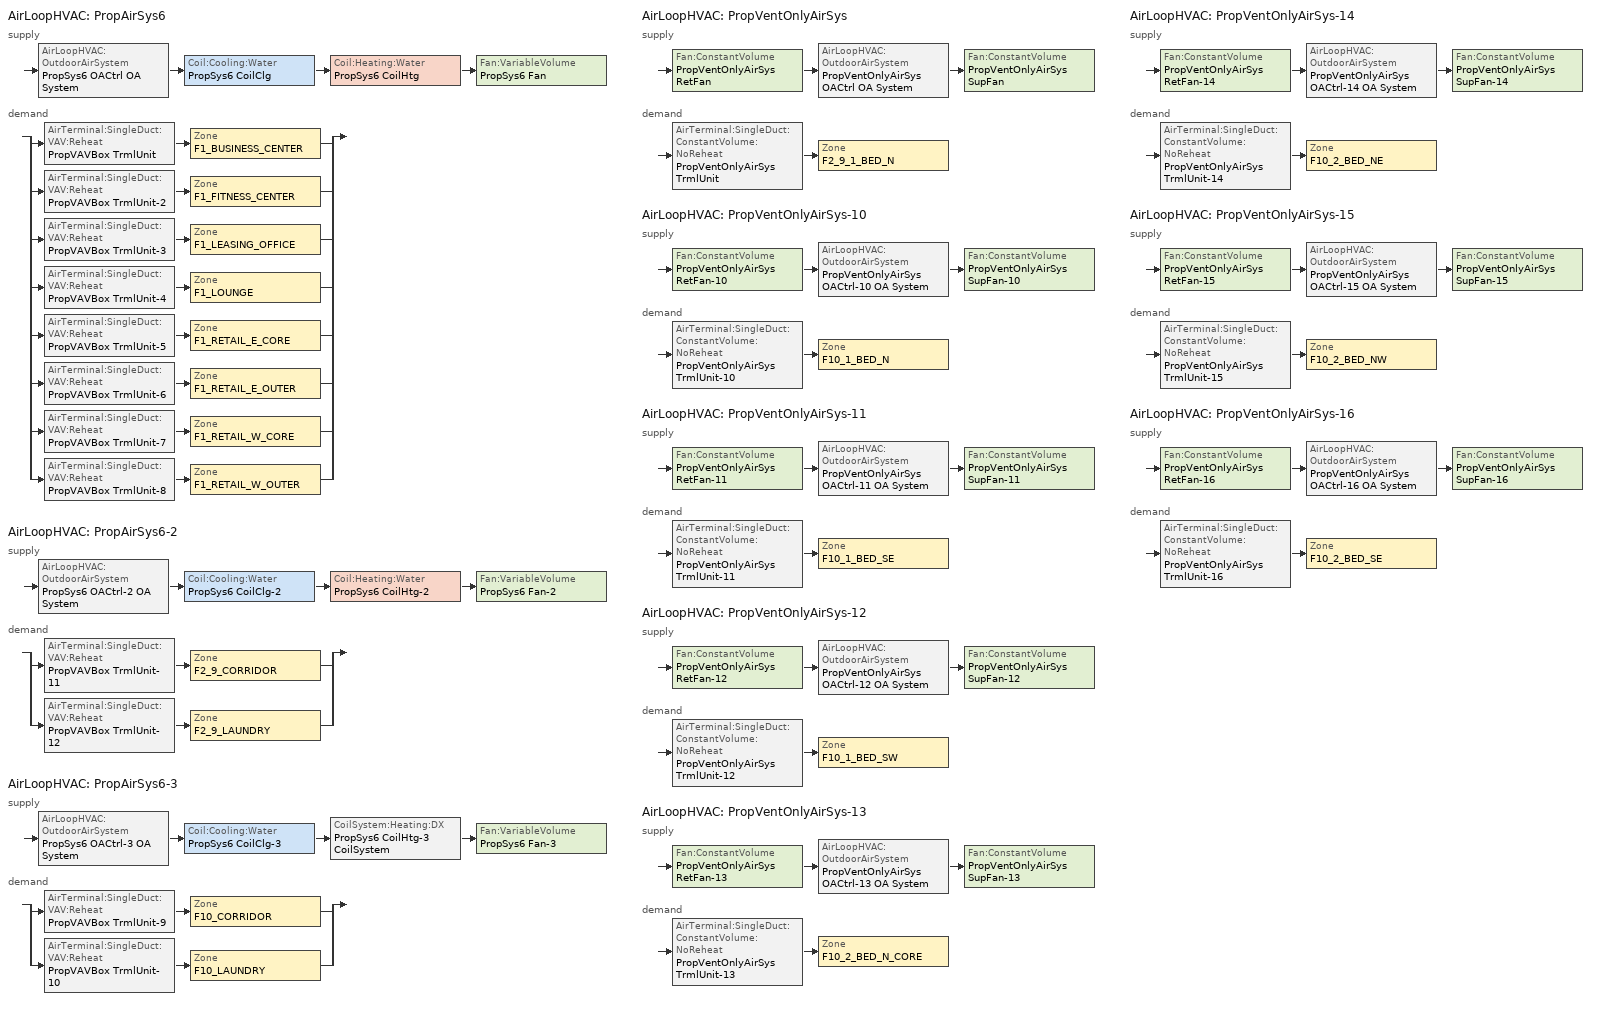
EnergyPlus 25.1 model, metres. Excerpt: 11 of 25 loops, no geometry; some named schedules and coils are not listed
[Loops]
AirLoopHVAC 'PropAirSys6'
 supply: AirLoopHVAC:OutdoorAirSystem 'PropSys6 OACtrl OA System' > Coil:Cooling:Water 'PropSys6 CoilClg' > Coil:Heating:Water 'PropSys6 CoilHtg' > Fan:VariableVolume 'PropSys6 Fan'
 demand: split
  | AirTerminal:SingleDuct:VAV:Reheat 'PropVAVBox TrmlUnit' > Zone 'F1_BUSINESS_CENTER'
  | AirTerminal:SingleDuct:VAV:Reheat 'PropVAVBox TrmlUnit-2' > Zone 'F1_FITNESS_CENTER'
  | AirTerminal:SingleDuct:VAV:Reheat 'PropVAVBox TrmlUnit-3' > Zone 'F1_LEASING_OFFICE'
  | AirTerminal:SingleDuct:VAV:Reheat 'PropVAVBox TrmlUnit-4' > Zone 'F1_LOUNGE'
  | AirTerminal:SingleDuct:VAV:Reheat 'PropVAVBox TrmlUnit-5' > Zone 'F1_RETAIL_E_CORE'
  | AirTerminal:SingleDuct:VAV:Reheat 'PropVAVBox TrmlUnit-6' > Zone 'F1_RETAIL_E_OUTER'
  | AirTerminal:SingleDuct:VAV:Reheat 'PropVAVBox TrmlUnit-7' > Zone 'F1_RETAIL_W_CORE'
  | AirTerminal:SingleDuct:VAV:Reheat 'PropVAVBox TrmlUnit-8' > Zone 'F1_RETAIL_W_OUTER'
AirLoopHVAC 'PropAirSys6-2'
 supply: AirLoopHVAC:OutdoorAirSystem 'PropSys6 OACtrl-2 OA System' > Coil:Cooling:Water 'PropSys6 CoilClg-2' > Coil:Heating:Water 'PropSys6 CoilHtg-2' > Fan:VariableVolume 'PropSys6 Fan-2'
 demand: split
  | AirTerminal:SingleDuct:VAV:Reheat 'PropVAVBox TrmlUnit-11' > Zone 'F2_9_CORRIDOR'
  | AirTerminal:SingleDuct:VAV:Reheat 'PropVAVBox TrmlUnit-12' > Zone 'F2_9_LAUNDRY'
AirLoopHVAC 'PropAirSys6-3'
 supply: AirLoopHVAC:OutdoorAirSystem 'PropSys6 OACtrl-3 OA System' > Coil:Cooling:Water 'PropSys6 CoilClg-3' > CoilSystem:Heating:DX 'PropSys6 CoilHtg-3 CoilSystem' > Fan:VariableVolume 'PropSys6 Fan-3'
 demand: split
  | AirTerminal:SingleDuct:VAV:Reheat 'PropVAVBox TrmlUnit-9' > Zone 'F10_CORRIDOR'
  | AirTerminal:SingleDuct:VAV:Reheat 'PropVAVBox TrmlUnit-10' > Zone 'F10_LAUNDRY'
AirLoopHVAC 'PropVentOnlyAirSys'
 supply: Fan:ConstantVolume 'PropVentOnlyAirSys RetFan' > AirLoopHVAC:OutdoorAirSystem 'PropVentOnlyAirSys OACtrl OA System' > Fan:ConstantVolume 'PropVentOnlyAirSys SupFan'
 demand: AirTerminal:SingleDuct:ConstantVolume:NoReheat 'PropVentOnlyAirSys TrmlUnit' > Zone 'F2_9_1_BED_N'
AirLoopHVAC 'PropVentOnlyAirSys-10'
 supply: Fan:ConstantVolume 'PropVentOnlyAirSys RetFan-10' > AirLoopHVAC:OutdoorAirSystem 'PropVentOnlyAirSys OACtrl-10 OA System' > Fan:ConstantVolume 'PropVentOnlyAirSys SupFan-10'
 demand: AirTerminal:SingleDuct:ConstantVolume:NoReheat 'PropVentOnlyAirSys TrmlUnit-10' > Zone 'F10_1_BED_N'
AirLoopHVAC 'PropVentOnlyAirSys-11'
 supply: Fan:ConstantVolume 'PropVentOnlyAirSys RetFan-11' > AirLoopHVAC:OutdoorAirSystem 'PropVentOnlyAirSys OACtrl-11 OA System' > Fan:ConstantVolume 'PropVentOnlyAirSys SupFan-11'
 demand: AirTerminal:SingleDuct:ConstantVolume:NoReheat 'PropVentOnlyAirSys TrmlUnit-11' > Zone 'F10_1_BED_SE'
AirLoopHVAC 'PropVentOnlyAirSys-12'
 supply: Fan:ConstantVolume 'PropVentOnlyAirSys RetFan-12' > AirLoopHVAC:OutdoorAirSystem 'PropVentOnlyAirSys OACtrl-12 OA System' > Fan:ConstantVolume 'PropVentOnlyAirSys SupFan-12'
 demand: AirTerminal:SingleDuct:ConstantVolume:NoReheat 'PropVentOnlyAirSys TrmlUnit-12' > Zone 'F10_1_BED_SW'
AirLoopHVAC 'PropVentOnlyAirSys-13'
 supply: Fan:ConstantVolume 'PropVentOnlyAirSys RetFan-13' > AirLoopHVAC:OutdoorAirSystem 'PropVentOnlyAirSys OACtrl-13 OA System' > Fan:ConstantVolume 'PropVentOnlyAirSys SupFan-13'
 demand: AirTerminal:SingleDuct:ConstantVolume:NoReheat 'PropVentOnlyAirSys TrmlUnit-13' > Zone 'F10_2_BED_N_CORE'
AirLoopHVAC 'PropVentOnlyAirSys-14'
 supply: Fan:ConstantVolume 'PropVentOnlyAirSys RetFan-14' > AirLoopHVAC:OutdoorAirSystem 'PropVentOnlyAirSys OACtrl-14 OA System' > Fan:ConstantVolume 'PropVentOnlyAirSys SupFan-14'
 demand: AirTerminal:SingleDuct:ConstantVolume:NoReheat 'PropVentOnlyAirSys TrmlUnit-14' > Zone 'F10_2_BED_NE'
AirLoopHVAC 'PropVentOnlyAirSys-15'
 supply: Fan:ConstantVolume 'PropVentOnlyAirSys RetFan-15' > AirLoopHVAC:OutdoorAirSystem 'PropVentOnlyAirSys OACtrl-15 OA System' > Fan:ConstantVolume 'PropVentOnlyAirSys SupFan-15'
 demand: AirTerminal:SingleDuct:ConstantVolume:NoReheat 'PropVentOnlyAirSys TrmlUnit-15' > Zone 'F10_2_BED_NW'
AirLoopHVAC 'PropVentOnlyAirSys-16'
 supply: Fan:ConstantVolume 'PropVentOnlyAirSys RetFan-16' > AirLoopHVAC:OutdoorAirSystem 'PropVentOnlyAirSys OACtrl-16 OA System' > Fan:ConstantVolume 'PropVentOnlyAirSys SupFan-16'
 demand: AirTerminal:SingleDuct:ConstantVolume:NoReheat 'PropVentOnlyAirSys TrmlUnit-16' > Zone 'F10_2_BED_SE'
[DesignSpecification:OutdoorAir] Outdoor Air Method=Maximum; Outdoor Air Flow Air Changes per Hour {1/hr}=0
Name | Outdoor Air Flow per Person {m3/s-person} | Outdoor Air Flow per Zone Floor Area {m3/s-m2} | Outdoor Air Flow per Zone {m3/s} | Outdoor Air Schedule
DSOA_F1_BUSINESS_CENTER; DSOA_F1_FITNESS_CENTER; DSOA_F1_LEASING_OFFICE; DSOA_F1_LOUNGE; DSOA_F10_CORRIDOR; DSOA_F10_LAUNDRY; DSOA_F2_9_LAUNDRY | 0.00707921 | 0.000762 | 0 | ApartmentHighRiseResidentialCommonHVACAvail
DSOA_F1_RETAIL_E_CORE; DSOA_F1_RETAIL_E_OUTER; DSOA_F1_RETAIL_W_CORE; DSOA_F1_RETAIL_W_OUTER | 0.00707921 | 0.000762 | 0 | ApartmentHighRiseRetailHVACAvail
DSOA_F10_1_BED_N; DSOA_F10_1_BED_SE; DSOA_F10_1_BED_SW |  | 0 | 0.0291685 | ApartmentHighRiseResidentialLivingHVACAvail
DSOA_F10_2_BED_NE; DSOA_F10_2_BED_NW; DSOA_F10_2_BED_SE; DSOA_F10_2_BED_N_Core |  | 0 | 0.0223719 | ApartmentHighRiseResidentialLivingHVACAvail
DSOA_F2_9_1_BED_N |  | 0 | 0.0539457 | ApartmentHighRiseResidentialLivingHVACAvail
DSOA_F2_9_CORRIDOR |  | 0.000762 | 0 | ApartmentHighRiseResidentialCommonHVACAvail
[Sizing:Plant] Loop Type=Heating; Design Loop Exit Temperature {C}=57.2222; Loop Design Temperature Difference {deltaC}=44.4444; Sizing Option=NonCoincident; Zone Timesteps in Averaging Window=1; Coincident Sizing Factor Mode=None
NonResPropElecSHWSystem; NonResPropGasSHWSystem
[ZoneControl:Thermostat] Temperature Difference Between Cutout And Setpoint {deltaC}=0
Name | Zone or ZoneList | Control Type Schedule | Control 1
ZC_ZL_Retail_Space | ZL_Retail_Space | ZL_Retail_Space Thermostat Schedule | TSDSP_ZL_Retail_Space
ZC_ZL_High_Rise_Residential_Living_Spaces | ZL_High_Rise_Residential_Living_Spaces | ZL_High_Rise_Residential_Living_Spaces Thermostat Schedule | TSDSP_ZL_High_Rise_Residential_Living_Spaces
ZC_ZL_Corridor_Area | ZL_Corridor_Area | ZL_Corridor_Area Thermostat Schedule | TSDSP_ZL_Corridor_Area
ZC_ZL_Laundry_Area | ZL_Laundry_Area | ZL_Laundry_Area Thermostat Schedule | TSDSP_ZL_Laundry_Area
ZC_F1_BUSINESS_CENTER | F1_BUSINESS_CENTER | F1_BUSINESS_CENTER Zn Thermostat Schedule | TSDSP_F1_BUSINESS_CENTER
ZC_F1_FITNESS_CENTER | F1_FITNESS_CENTER | F1_FITNESS_CENTER Zn Thermostat Schedule | TSDSP_F1_FITNESS_CENTER
ZC_F1_LEASING_OFFICE | F1_LEASING_OFFICE | F1_LEASING_OFFICE Zn Thermostat Schedule | TSDSP_F1_LEASING_OFFICE
ZC_F1_LOUNGE | F1_LOUNGE | F1_LOUNGE Zn Thermostat Schedule | TSDSP_F1_LOUNGE
[ThermostatSetpoint:DualSetpoint] Heating Setpoint Temperature Schedule=ApartmentHighRiseResidentialCommonHtgSetpt; Cooling Setpoint Temperature Schedule=ApartmentHighRiseResidentialCommonClgSetpt
TSDSP_F1_BUSINESS_CENTER; TSDSP_F1_FITNESS_CENTER; TSDSP_F1_LEASING_OFFICE; TSDSP_F1_LOUNGE
[Sizing:Zone] Zone Cooling Design Supply Air Temperature Input Method=TemperatureDifference; Zone Cooling Design Supply Air Temperature {C}=14; Zone Cooling Design Supply Air Temperature Difference {deltaC}=11.1111; Zone Heating Design Supply Air Temperature Input Method=TemperatureDifference; Zone Heating Design Supply Air Temperature {C}=40; Zone Cooling Design Supply Air Humidity Ratio {kgWater/kgDryAir}=0.0085; Zone Heating Design Supply Air Humidity Ratio {kgWater/kgDryAir}=0.008; Cooling Design Air Flow Method=DesignDay; Cooling Design Air Flow Rate {m3/s}=0; Cooling Minimum Air Flow per Zone Floor Area {m3/s-m2}=0; Cooling Minimum Air Flow {m3/s}=0; Cooling Minimum Air Flow Fraction=0; Heating Design Air Flow Rate {m3/s}=0; Heating Maximum Air Flow per Zone Floor Area {m3/s-m2}=0; Heating Maximum Air Flow {m3/s}=0; Zone Load Sizing Method=Sensible Load Only No Latent Load; Zone Latent Cooling Design Supply Air Humidity Ratio Input Method=HumidityRatioDifference; Zone Cooling Design Supply Air Humidity Ratio Difference {kgWater/kgDryAir}=0.005; Zone Latent Heating Design Supply Air Humidity Ratio Input Method=HumidityRatioDifference; Zone Humidification Design Supply Air Humidity Ratio Difference {kgWater/kgDryAir}=0.005
Name | Zone Heating Design Supply Air Temperature Difference {deltaC} | Design Specification Outdoor Air Object | Heating Design Air Flow Method | Heating Maximum Air Flow Fraction | Account for Dedicated Outdoor Air System | Dedicated Outdoor Air System Control Strategy | Dedicated Outdoor Air Low Setpoint Temperature for Design {C} | Dedicated Outdoor Air High Setpoint Temperature for Design {C}
F1_Business_Center | 13.8889 | DSOA_F1_Business_Center | DesignDayWithLimit | 0.5 | No
F1_Fitness_Center | 13.8889 | DSOA_F1_Fitness_Center | DesignDayWithLimit | 0.5 | No
F1_Leasing_Office | 13.8889 | DSOA_F1_Leasing_Office | DesignDayWithLimit | 0.5 | No
F1_Lounge | 13.8889 | DSOA_F1_Lounge | DesignDayWithLimit | 0.5 | No
F1_Retail_E_Core | 13.8889 | DSOA_F1_Retail_E_Core | DesignDayWithLimit | 0.5 | No
F1_Retail_E_Outer | 13.8889 | DSOA_F1_Retail_E_Outer | DesignDayWithLimit | 0.5 | No
F1_Retail_W_Core | 13.8889 | DSOA_F1_Retail_W_Core | DesignDayWithLimit | 0.5 | No
F1_Retail_W_Outer | 13.8889 | DSOA_F1_Retail_W_Outer | DesignDayWithLimit | 0.5 | No
F10_1_Bed_N | 15 | DSOA_F10_1_Bed_N | DesignDay | 0 | Yes | NeutralSupplyAir | 10 | 23.8889
F10_1_Bed_SE | 15 | DSOA_F10_1_Bed_SE | DesignDay | 0 | Yes | NeutralSupplyAir | 10 | 23.8889
F10_1_Bed_SW | 15 | DSOA_F10_1_Bed_SW | DesignDay | 0 | Yes | NeutralSupplyAir | 10 | 23.8889
F10_2_Bed_N_Core | 15 | DSOA_F10_2_Bed_N_Core | DesignDay | 0 | Yes | NeutralSupplyAir | 10 | 23.8889
F10_2_Bed_NE | 15 | DSOA_F10_2_Bed_NE | DesignDay | 0 | Yes | NeutralSupplyAir | 10 | 23.8889
F10_2_Bed_NW | 15 | DSOA_F10_2_Bed_NW | DesignDay | 0 | Yes | NeutralSupplyAir | 10 | 23.8889
F10_2_Bed_SE | 15 | DSOA_F10_2_Bed_SE | DesignDay | 0 | Yes | NeutralSupplyAir | 10 | 23.8889
F10_Corridor | 15 | DSOA_F10_Corridor | DesignDayWithLimit | 0.5 | No
F10_Laundry | 15 | DSOA_F10_Laundry | DesignDayWithLimit | 0.5 | No
F2_9_1_Bed_N | 15 | DSOA_F2_9_1_Bed_N | DesignDay | 0 | Yes | NeutralSupplyAir | 10 | 23.8889
F2_9_Corridor | 15 | DSOA_F2_9_Corridor | DesignDayWithLimit | 0.5 | No
F2_9_Laundry | 15 | DSOA_F2_9_Laundry | DesignDayWithLimit | 0.5 | No
[Sizing:System] Type of Load to Size On=Sensible; Design Outdoor Air Flow Rate {m3/s}=Autosize; Preheat Design Temperature {C}=5.68434e-14; Preheat Design Humidity Ratio {kgWater/kgDryAir}=0; Precool Design Temperature {C}=5.68434e-14; Precool Design Humidity Ratio {kgWater/kgDryAir}=0; Type of Zone Sum to Use=Coincident; 100% Outdoor Air in Cooling=No; 100% Outdoor Air in Heating=No; Central Cooling Design Supply Air Humidity Ratio {kgWater/kgDryAir}=0.0085; Central Heating Design Supply Air Humidity Ratio {kgWater/kgDryAir}=0.008; Cooling Supply Air Flow Rate Method=DesignDay; Cooling Supply Air Flow Rate {m3/s}=0; Cooling Supply Air Flow Rate Per Floor Area {m3/s-m2}=0.00996765; Cooling Fraction of Autosized Cooling Supply Air Flow Rate=1; Cooling Supply Air Flow Rate Per Unit Cooling Capacity {m3/s-W}=3.94755e-05; Heating Supply Air Flow Rate Method=DesignDay; Heating Supply Air Flow Rate {m3/s}=0; Heating Supply Air Flow Rate Per Floor Area {m3/s-m2}=0.00996765; Heating Fraction of Autosized Heating Supply Air Flow Rate=1; Heating Fraction of Autosized Cooling Supply Air Flow Rate=1; Heating Supply Air Flow Rate Per Unit Heating Capacity {m3/s-W}=3.15882e-05; System Outdoor Air Method=ZoneSum; Zone Maximum Outdoor Air Fraction=1; Cooling Design Capacity Method=CoolingDesignCapacity; Cooling Design Capacity {W}=Autosize; Cooling Design Capacity Per Floor Area {W/m2}=234.7; Fraction of Autosized Cooling Design Capacity=1; Heating Design Capacity Method=HeatingDesignCapacity; Heating Design Capacity {W}=Autosize; Heating Design Capacity Per Floor Area {W/m2}=157; Fraction of Autosized Heating Design Capacity=1; Central Cooling Capacity Control Method=OnOff
Name | Central Heating Maximum System Air Flow Ratio | Central Cooling Design Supply Air Temperature {C} | Central Heating Design Supply Air Temperature {C}
PropAirSys6 | 0.5 | 12.7778 | 15.5556
PropAirSys6-2; PropAirSys6-3 | 0.5 | 14.4444 | 15.5556
PropVentOnlyAirSys; PropVentOnlyAirSys-10; PropVentOnlyAirSys-11; PropVentOnlyAirSys-12; PropVentOnlyAirSys-13; PropVentOnlyAirSys-14; PropVentOnlyAirSys-15; PropVentOnlyAirSys-16 | 1 | 12.8 | 40
[ZoneHVAC:PackagedTerminalHeatPump] Availability Schedule=AllOnHVACAvail; Cooling Supply Air Flow Rate {m3/s}=Autosize; Heating Supply Air Flow Rate {m3/s}=Autosize; No Load Supply Air Flow Rate {m3/s}=Autosize; No Load Supply Air Flow Rate Control Set To Low Speed=No; Cooling Outdoor Air Flow Rate {m3/s}=0; Heating Outdoor Air Flow Rate {m3/s}=0; No Load Outdoor Air Flow Rate {m3/s}=0; Heating Convergence Tolerance=0.001; Cooling Convergence Tolerance=0.001; Maximum Supply Air Temperature from Supplemental Heater {C}=Autosize; Maximum Outdoor Dry-Bulb Temperature for Supplemental Heater Operation {C}=4.44444; Fan Placement=DrawThrough; Supply Air Fan Operating Mode Schedule=Always Off Discrete
Name | Supply Air Fan | Heating Coil | Cooling Coil | Supplemental Heating Coil
ZnSys F10 1-Bed N | Fan 16 | CoilHtg 10 | CoilCooling 10 | Sup HtgCoil-10
ZnSys F10 1-Bed SE | Fan 17 | CoilHtg 11 | CoilCooling 11 | Sup HtgCoil-11
ZnSys F10 1-Bed SW | Fan 18 | CoilHtg 12 | CoilCooling 12 | Sup HtgCoil-12
ZnSys F10 2-Bed N Core | Fan 19 | CoilHtg 13 | CoilCooling 13 | Sup HtgCoil-13
ZnSys F10 2-Bed NE | Fan 20 | CoilHtg 14 | CoilCooling 14 | Sup HtgCoil-14
ZnSys F10 2-Bed NW | Fan 21 | CoilHtg 15 | CoilCooling 15 | Sup HtgCoil-15
ZnSys F10 2-Bed SE | Fan 22 | CoilHtg 16 | CoilCooling 16 | Sup HtgCoil-16
ZnSys F2-9 1-Bed N | Fan 1 | CoilHtg 1 | CoilCooling 1 | Sup HtgCoil-1
[AirTerminal:SingleDuct:ConstantVolume:NoReheat] Availability Schedule=Always On Discrete; Maximum Air Flow Rate {m3/s}=AutoSize
PropVentOnlyAirSys TrmlUnit-10; PropVentOnlyAirSys TrmlUnit-11; PropVentOnlyAirSys TrmlUnit-12; PropVentOnlyAirSys TrmlUnit-13; PropVentOnlyAirSys TrmlUnit-14; PropVentOnlyAirSys TrmlUnit-15; PropVentOnlyAirSys TrmlUnit-16; PropVentOnlyAirSys TrmlUnit
[AirTerminal:SingleDuct:VAV:Reheat] Availability Schedule=Always On Discrete; Maximum Air Flow Rate {m3/s}=Autosize; Zone Minimum Air Flow Input Method=FixedFlowRate; Constant Minimum Air Flow Fraction=0.3; Maximum Hot Water or Steam Flow Rate {m3/s}=Autosize; Minimum Hot Water or Steam Flow Rate {m3/s}=0; Convergence Tolerance=0.001; Damper Heating Action=Reverse; Maximum Flow Fraction During Reheat=0.5; Maximum Reheat Air Temperature {C}=35
Name | Fixed Minimum Air Flow Rate {m3/s} | Reheat Coil | Design Specification Outdoor Air Object
PropVAVBox TrmlUnit | 0.045307 | PropVAVBox CoilHtg-1
PropVAVBox TrmlUnit-2 | 0.198218 | PropVAVBox CoilHtg-2
PropVAVBox TrmlUnit-3 | 0.0169901 | PropVAVBox CoilHtg-3
PropVAVBox TrmlUnit-4 | 0.144982 | PropVAVBox CoilHtg-4 | DSOA_F1_LOUNGE
PropVAVBox TrmlUnit-5 | 0.373782 | PropVAVBox CoilHtg-5
PropVAVBox TrmlUnit-6 | 0.186891 | PropVAVBox CoilHtg-6
PropVAVBox TrmlUnit-7 | 0.373782 | PropVAVBox CoilHtg-7
PropVAVBox TrmlUnit-8 | 0.186891 | PropVAVBox CoilHtg-8
PropVAVBox TrmlUnit-9 | 0.113267 | PropVAVBox CoilHtg-9
PropVAVBox TrmlUnit-10 | 0.0169901 | PropVAVBox CoilHtg-10
PropVAVBox TrmlUnit-11 | 0.906139 | PropVAVBox CoilHtg-11
PropVAVBox TrmlUnit-12 | 0.135921 | PropVAVBox CoilHtg-12
[Zone equipment]
F1_Business_Center: PropVAVBox TrmlUnit
F1_Fitness_Center: PropVAVBox TrmlUnit-2
F1_Leasing_Office: PropVAVBox TrmlUnit-3
F1_Lounge: PropVAVBox TrmlUnit-4
F1_Retail_E_Core: PropVAVBox TrmlUnit-5
F1_Retail_E_Outer: PropVAVBox TrmlUnit-6
F1_Retail_W_Core: PropVAVBox TrmlUnit-7
F1_Retail_W_Outer: PropVAVBox TrmlUnit-8
F10_1_Bed_N: PropVentOnlyAirSys TrmlUnit-10, ZnSys F10 1-Bed N
F10_1_Bed_SE: PropVentOnlyAirSys TrmlUnit-11, ZnSys F10 1-Bed SE
F10_1_Bed_SW: PropVentOnlyAirSys TrmlUnit-12, ZnSys F10 1-Bed SW
F10_2_Bed_N_Core: PropVentOnlyAirSys TrmlUnit-13, ZnSys F10 2-Bed N Core
F10_2_Bed_NE: PropVentOnlyAirSys TrmlUnit-14, ZnSys F10 2-Bed NE
F10_2_Bed_NW: PropVentOnlyAirSys TrmlUnit-15, ZnSys F10 2-Bed NW
F10_2_Bed_SE: PropVentOnlyAirSys TrmlUnit-16, ZnSys F10 2-Bed SE
F10_Corridor: PropVAVBox TrmlUnit-9
F10_Laundry: F10_Laundry PropExhFan, PropVAVBox TrmlUnit-10
F2_9_1_Bed_N: PropVentOnlyAirSys TrmlUnit, ZnSys F2-9 1-Bed N
F2_9_Corridor: PropVAVBox TrmlUnit-11
F2_9_Laundry: PropVAVBox TrmlUnit-12
[Fan:ConstantVolume] Availability Schedule=ApartmentHighRiseResidentialLivingHVACAvail; Fan Total Efficiency=0.59; Maximum Flow Rate {m3/s}=AutoSize; Motor Efficiency=0.9; Motor In Airstream Fraction=1
Name | Pressure Rise {Pa}
PropVentOnlyAirSys RetFan; PropVentOnlyAirSys RetFan-10; PropVentOnlyAirSys RetFan-11; PropVentOnlyAirSys RetFan-12; PropVentOnlyAirSys RetFan-13; PropVentOnlyAirSys RetFan-14; PropVentOnlyAirSys RetFan-15; PropVentOnlyAirSys RetFan-16 | 331.29
PropVentOnlyAirSys SupFan; PropVentOnlyAirSys SupFan-10; PropVentOnlyAirSys SupFan-11; PropVentOnlyAirSys SupFan-12; PropVentOnlyAirSys SupFan-13; PropVentOnlyAirSys SupFan-14; PropVentOnlyAirSys SupFan-15; PropVentOnlyAirSys SupFan-16 | 911.98
[Fan:VariableVolume] Fan Total Efficiency=0.59; Pressure Rise {Pa}=911.98; Maximum Flow Rate {m3/s}=AutoSize; Fan Power Minimum Flow Rate Input Method=FixedFlowRate; Fan Power Minimum Flow Fraction=0; Motor Efficiency=0.9; Motor In Airstream Fraction=1; Fan Power Coefficient 1=0.04076; Fan Power Coefficient 2=0.088045; Fan Power Coefficient 3=-0.072926; Fan Power Coefficient 4=0.94374; Fan Power Coefficient 5=0
Name | Availability Schedule | Fan Power Minimum Air Flow Rate {m3/s}
PropSys6 Fan | ApartmentHighRiseRetailHVACAvail | 1.52684
PropSys6 Fan-2 | ApartmentHighRiseResidentialCommonHVACAvail | 1.04206
PropSys6 Fan-3 | ApartmentHighRiseResidentialCommonHVACAvail | 0.130257
[Fan:OnOff] Availability Schedule=Always On Discrete; Fan Total Efficiency=0.59; Pressure Rise {Pa}=911.98; Maximum Flow Rate {m3/s}=Autosize; Motor Efficiency=0.9; Motor In Airstream Fraction=1
Name | Fan Power Ratio Function of Speed Ratio Curve | Fan Efficiency Ratio Function of Speed Ratio Curve
Fan 16 | Fan On Off Power Curve 9 | Fan On Off Efficiency Curve 9
Fan 17 | Fan On Off Power Curve 10 | Fan On Off Efficiency Curve 10
Fan 18 | Fan On Off Power Curve 11 | Fan On Off Efficiency Curve 11
Fan 19 | Fan On Off Power Curve 12 | Fan On Off Efficiency Curve 12
Fan 20 | Fan On Off Power Curve 13 | Fan On Off Efficiency Curve 13
Fan 21 | Fan On Off Power Curve 14 | Fan On Off Efficiency Curve 14
Fan 22 | Fan On Off Power Curve 15 | Fan On Off Efficiency Curve 15
Fan 1 | Fan On Off Power Curve | Fan On Off Efficiency Curve
[Fan:ZoneExhaust] Availability Schedule=ApartmentHighRiseResidentialCommonHVACAvail; Fan Total Efficiency=0.58175; Flow Fraction Schedule=Always On Discrete; System Availability Manager Coupling Mode=Decoupled
Name | Pressure Rise {Pa} | Maximum Flow Rate {m3/s} | Balanced Exhaust Fraction Schedule
F10_Laundry PropExhFan | 412.349 | 0.0127426 | Always Off Discrete
L1_Parking_Garage PropExhFan; L2_Parking_Garage PropExhFan | 51.5435 | 4.43867 | Always On Discrete
[Coil:Cooling:Water] Availability Schedule=Always On Discrete; Design Water Flow Rate {m3/s}=Autosize; Design Air Flow Rate {m3/s}=Autosize; Design Inlet Water Temperature {C}=Autosize; Design Inlet Air Temperature {C}=Autosize; Design Outlet Air Temperature {C}=Autosize; Design Inlet Air Humidity Ratio {kgWater/kgDryAir}=Autosize; Design Outlet Air Humidity Ratio {kgWater/kgDryAir}=Autosize; Type of Analysis=DetailedAnalysis; Heat Exchanger Configuration=CrossFlow
PropSys6 CoilClg; PropSys6 CoilClg-2; PropSys6 CoilClg-3
[Coil:Cooling:DX:SingleSpeed] Availability Schedule=Always On Discrete; Gross Rated Total Cooling Capacity {W}=Autosize; Gross Rated Sensible Heat Ratio=Autosize; Rated Air Flow Rate {m3/s}=Autosize; 2017 Rated Evaporator Fan Power Per Volume Flow Rate {W/(m3/s)}=773.3; Total Cooling Capacity Function of Temperature Curve=CoilClgDXQRatio_fTwbToadbSI; Total Cooling Capacity Function of Flow Fraction Curve=CoilClgDXSnglQRatio_fCFMRatio; Energy Input Ratio Function of Flow Fraction Curve=CoilClgDXSnglEIRRatio_fCFMRatio; Part Load Fraction Correlation Curve=CoilClgDXSEEREIRRatio_fQFrac; Minimum Outdoor Dry-Bulb Temperature for Compressor Operation {C}=-25; Condenser Type=AirCooled; Evaporative Condenser Effectiveness=0; Evaporative Condenser Air Flow Rate {m3/s}=Autosize; Evaporative Condenser Pump Rated Power Consumption {W}=Autosize; Crankcase Heater Capacity {W}=0; Maximum Outdoor Dry-Bulb Temperature for Crankcase Heater Operation {C}=0; Basin Heater Capacity {W/K}=0; Basin Heater Setpoint Temperature {C}=10
Name | Gross Rated Cooling COP {W/W} | Energy Input Ratio Function of Temperature Curve
CoilCooling 10 | 4.08 | CoilClgDXSEEREIR_fTwbToadbSI-10
CoilCooling 11 | 4.08 | CoilClgDXSEEREIR_fTwbToadbSI-11
CoilCooling 12 | 4.08 | CoilClgDXSEEREIR_fTwbToadbSI-12
CoilCooling 13 | 4.08 | CoilClgDXSEEREIR_fTwbToadbSI-13
CoilCooling 14 | 4.08 | CoilClgDXSEEREIR_fTwbToadbSI-14
CoilCooling 15 | 4.08 | CoilClgDXSEEREIR_fTwbToadbSI-15
CoilCooling 16 | 4.08 | CoilClgDXSEEREIR_fTwbToadbSI-16
CoilCooling 1 | 3.22 | CoilClgDXSEEREIR_fTwbToadbSI
[Coil:Heating:Water] Availability Schedule=Always On Discrete; U-Factor Times Area Value {W/K}=Autosize; Maximum Water Flow Rate {m3/s}=Autosize; Performance Input Method=UFactorTimesAreaAndDesignWaterFlowRate; Rated Capacity {W}=Autosize; Rated Inlet Water Temperature {C}=82.2; Rated Inlet Air Temperature {C}=16.6; Rated Outlet Water Temperature {C}=71.1; Rated Outlet Air Temperature {C}=32.2; Rated Ratio for Air and Water Convection=0.5
PropSys6 CoilHtg; PropSys6 CoilHtg-2
[Coil:Heating:Electric] Availability Schedule=Always On Discrete; Efficiency=1; Nominal Capacity {W}=Autosize
Sup HtgCoil-10; Sup HtgCoil-11; Sup HtgCoil-12; Sup HtgCoil-13; Sup HtgCoil-14; Sup HtgCoil-15; Sup HtgCoil-16; Sup HtgCoil-1
[Coil:Heating:DX:SingleSpeed] Availability Schedule=Always On Discrete; Gross Rated Heating Capacity {W}=Autosize; Rated Air Flow Rate {m3/s}=Autosize; 2023 Rated Supply Fan Power Per Volume Flow Rate {W/(m3/s)}=773.3; Heating Capacity Function of Temperature Curve=CoilHtgHPQRatio_fToadbSI; Heating Capacity Function of Flow Fraction Curve=CoilHtgHPQRatio_fCFMRatio; Energy Input Ratio Function of Temperature Curve=CoilHtgHPEIRRatio_fToadbSI; Energy Input Ratio Function of Flow Fraction Curve=CoilHtgHPEIRRatio_fCFMRatio; Part Load Fraction Correlation Curve=CoilHtgHPEIRRatio_fQFrac; Minimum Outdoor Dry-Bulb Temperature for Compressor Operation {C}=-8.33333; Maximum Outdoor Dry-Bulb Temperature for Defrost Operation {C}=4.44444; Crankcase Heater Capacity {W}=0; Maximum Outdoor Dry-Bulb Temperature for Crankcase Heater Operation {C}=10; Defrost Control=Timed; Defrost Time Period Fraction=0.058333; Resistive Defrost Heater Capacity {W}=Autosize
Name | Gross Rated Heating COP {W/W} | Defrost Strategy | Defrost Energy Input Ratio Function of Temperature Curve
CoilHtg 10; CoilHtg 11; CoilHtg 12; CoilHtg 13; CoilHtg 14; CoilHtg 15; CoilHtg 16 | 3.5 | Resistive
CoilHtg 1 | 3.66 | Resistive
PropSys6 CoilHtg-3 | 3.79 | ReverseCycle | PropSys6 CoilHtg-3 Defrost Curve
[CoilSystem:Heating:DX]
PropSys6 CoilHtg-3 CoilSystem: Availability Schedule=Always On Discrete; Heating Coil=PropSys6 CoilHtg-3
[Controller:WaterCoil] Control Variable=Temperature; Actuator Variable=Flow; Maximum Actuated Flow {m3/s}=Autosize; Minimum Actuated Flow {m3/s}=0
Name | Action | Controller Convergence Tolerance {deltaC}
Controller Water Coil 2; Controller Water Coil 4; Controller Water Coil 5 | Reverse | Autosize
Controller Water Coil 1; Controller Water Coil 3 | Normal | 0.1
[Controller:OutdoorAir] Economizer Control Action Type=ModulateFlow; Lockout Type=NoLockout; High Humidity Control=No; Control High Indoor Humidity Based on Outdoor Humidity Ratio=Yes; Heat Recovery Bypass Control Type=BypassWhenWithinEconomizerLimits
Name | Minimum Outdoor Air Flow Rate {m3/s} | Maximum Outdoor Air Flow Rate {m3/s} | Economizer Control Type | Economizer Maximum Limit Enthalpy {J/kg} | Minimum Limit Type | Minimum Outdoor Air Schedule | Mechanical Ventilation Controller
PropSys6 OACtrl | 0 | Autosize | DifferentialDryBulb | 116300 | FixedMinimum | ApartmentHighRiseResidentialCommonHVACAvail | PropSys6 OACtrl Mech Vent Controller
PropSys6 OACtrl-2 | 0 | Autosize | NoEconomizer | 64000 | FixedMinimum | ApartmentHighRiseResidentialCommonHVACAvail | PropSys6 OACtrl-2 Mech Vent Controller
PropSys6 OACtrl-3 | 0 | Autosize | NoEconomizer | 64000 | FixedMinimum | ApartmentHighRiseResidentialCommonHVACAvail | PropSys6 OACtrl-3 Mech Vent Controller
PropVentOnlyAirSys OACtrl | 0.289965 | 0.289965 | NoEconomizer | 64000 | ProportionalMinimum | Always On Discrete | PropVentOnlyAirSys OACtrl Mech Vent Controller
PropVentOnlyAirSys OACtrl-10 | 0.0362456 | 0.0362456 | NoEconomizer | 64000 | ProportionalMinimum | Always On Discrete | PropVentOnlyAirSys OACtrl-10 Mech Vent Controller
PropVentOnlyAirSys OACtrl-11 | 0.0362456 | 0.0362456 | NoEconomizer | 64000 | ProportionalMinimum | Always On Discrete | PropVentOnlyAirSys OACtrl-11 Mech Vent Controller
PropVentOnlyAirSys OACtrl-12 | 0.0362456 | 0.0362456 | NoEconomizer | 64000 | ProportionalMinimum | Always On Discrete | PropVentOnlyAirSys OACtrl-12 Mech Vent Controller
PropVentOnlyAirSys OACtrl-13 | 0.0259099 | 0.0259099 | NoEconomizer | 64000 | ProportionalMinimum | Always On Discrete | PropVentOnlyAirSys OACtrl-13 Mech Vent Controller
PropVentOnlyAirSys OACtrl-14 | 0.0259099 | 0.0259099 | NoEconomizer | 64000 | ProportionalMinimum | Always On Discrete | PropVentOnlyAirSys OACtrl-14 Mech Vent Controller
PropVentOnlyAirSys OACtrl-15 | 0.0259099 | 0.0259099 | NoEconomizer | 64000 | ProportionalMinimum | Always On Discrete | PropVentOnlyAirSys OACtrl-15 Mech Vent Controller
PropVentOnlyAirSys OACtrl-16 | 0.0259099 | 0.0259099 | NoEconomizer | 64000 | ProportionalMinimum | Always On Discrete | PropVentOnlyAirSys OACtrl-16 Mech Vent Controller
[Controller:MechanicalVentilation] System Outdoor Air Method=ZoneSum
PropSys6 OACtrl Mech Vent Controller: Availability Schedule=ApartmentHighRiseResidentialCommonHVACAvail; Demand Controlled Ventilation=Yes; Zone or ZoneList 1=F1_Business_Center; Design Specification Outdoor Air Object Name 1=DSOA_F1_Business_Center; Zone or ZoneList 2=F1_Fitness_Center; Design Specification Outdoor Air Object Name 2=DSOA_F1_Fitness_Center; Zone or ZoneList 3=F1_Leasing_Office; Design Specification Outdoor Air Object Name 3=DSOA_F1_Leasing_Office; Zone or ZoneList 4=F1_Lounge; Design Specification Outdoor Air Object Name 4=DSOA_F1_Lounge; Zone or ZoneList 5=F1_Retail_E_Core; Design Specification Outdoor Air Object Name 5=DSOA_F1_Retail_E_Core; Zone or ZoneList 6=F1_Retail_E_Outer; Design Specification Outdoor Air Object Name 6=DSOA_F1_Retail_E_Outer; Zone or ZoneList 7=F1_Retail_W_Core; Design Specification Outdoor Air Object Name 7=DSOA_F1_Retail_E_Outer; Zone or ZoneList 8=F1_Retail_W_Outer; Design Specification Outdoor Air Object Name 8=DSOA_F1_Retail_W_Outer
PropVentOnlyAirSys OACtrl-10 Mech Vent Controller: Availability Schedule=Always On Discrete; Demand Controlled Ventilation=No; Zone or ZoneList 1=F10_1_Bed_N; Design Specification Outdoor Air Object Name 1=DSOA_F10_1_Bed_N
PropVentOnlyAirSys OACtrl-11 Mech Vent Controller: Availability Schedule=Always On Discrete; Demand Controlled Ventilation=No; Zone or ZoneList 1=F10_1_Bed_SE; Design Specification Outdoor Air Object Name 1=DSOA_F10_1_Bed_SE
PropVentOnlyAirSys OACtrl-12 Mech Vent Controller: Availability Schedule=Always On Discrete; Demand Controlled Ventilation=No; Zone or ZoneList 1=F10_1_Bed_SW; Design Specification Outdoor Air Object Name 1=DSOA_F10_1_Bed_SW
PropVentOnlyAirSys OACtrl-13 Mech Vent Controller: Availability Schedule=Always On Discrete; Demand Controlled Ventilation=No; Zone or ZoneList 1=F10_2_Bed_N_Core; Design Specification Outdoor Air Object Name 1=DSOA_F10_2_Bed_N_Core
PropVentOnlyAirSys OACtrl-14 Mech Vent Controller: Availability Schedule=Always On Discrete; Demand Controlled Ventilation=No; Zone or ZoneList 1=F10_2_Bed_NE; Design Specification Outdoor Air Object Name 1=DSOA_F10_2_Bed_NE
PropVentOnlyAirSys OACtrl-15 Mech Vent Controller: Availability Schedule=Always On Discrete; Demand Controlled Ventilation=No; Zone or ZoneList 1=F10_2_Bed_NW; Design Specification Outdoor Air Object Name 1=DSOA_F10_2_Bed_NW
PropVentOnlyAirSys OACtrl-16 Mech Vent Controller: Availability Schedule=Always On Discrete; Demand Controlled Ventilation=No; Zone or ZoneList 1=F10_2_Bed_SE; Design Specification Outdoor Air Object Name 1=DSOA_F10_2_Bed_SE
PropSys6 OACtrl-3 Mech Vent Controller: Availability Schedule=ApartmentHighRiseResidentialCommonHVACAvail; Demand Controlled Ventilation=No; Zone or ZoneList 1=F10_Corridor; Design Specification Outdoor Air Object Name 1=DSOA_F10_Corridor; Zone or ZoneList 2=F10_Laundry; Design Specification Outdoor Air Object Name 2=DSOA_F10_Laundry
PropVentOnlyAirSys OACtrl Mech Vent Controller: Availability Schedule=Always On Discrete; Demand Controlled Ventilation=No; Zone or ZoneList 1=F2_9_1_Bed_N; Design Specification Outdoor Air Object Name 1=DSOA_F2_9_1_Bed_N
PropSys6 OACtrl-2 Mech Vent Controller: Availability Schedule=ApartmentHighRiseResidentialCommonHVACAvail; Demand Controlled Ventilation=No; Zone or ZoneList 1=F2_9_Corridor; Design Specification Outdoor Air Object Name 1=DSOA_F2_9_Corridor; Zone or ZoneList 2=F2_9_Laundry; Design Specification Outdoor Air Object Name 2=DSOA_F2_9_Laundry
[AirLoopHVAC] Design Supply Air Flow Rate {m3/s}=AutoSize; Design Return Air Flow Fraction of Supply Air Flow=1
PropAirSys6; PropAirSys6-2; PropAirSys6-3; PropVentOnlyAirSys; PropVentOnlyAirSys-10; PropVentOnlyAirSys-11; PropVentOnlyAirSys-12; PropVentOnlyAirSys-13; PropVentOnlyAirSys-14; PropVentOnlyAirSys-15; PropVentOnlyAirSys-16
[AvailabilityManager:Scheduled]
Name | Schedule
PropSys6 OACtrl OA System Availability Manager; PropSys6 OACtrl-2 OA System Availability Manager; PropSys6 OACtrl-3 OA System Availability Manager; PropVentOnlyAirSys OACtrl OA System Availability Manager; PropVentOnlyAirSys OACtrl-10 OA System Availability Manager | Always On Discrete
PropVentOnlyAirSys Availability Manager; PropVentOnlyAirSys-10 Availability Manager; PropVentOnlyAirSys-11 Availability Manager | ApartmentHighRiseResidentialLivingHVACAvail
[SetpointManager:SingleZone:Reheat] Control Variable=Temperature; Minimum Supply Air Temperature {C}=-99; Maximum Supply Air Temperature {C}=99
Name | Control Zone | Setpoint Node or NodeList
Setpoint Manager Single Zone Reheat 1 | F2_9_1_Bed_N | PropVentOnlyAirSys SupFan Outlet Node
Setpoint Manager Single Zone Reheat 10 | F10_1_Bed_N | PropVentOnlyAirSys SupFan-10 Outlet Node
Setpoint Manager Single Zone Reheat 11 | F10_1_Bed_SE | PropVentOnlyAirSys SupFan-11 Outlet Node
Setpoint Manager Single Zone Reheat 12 | F10_1_Bed_SW | PropVentOnlyAirSys SupFan-12 Outlet Node
Setpoint Manager Single Zone Reheat 13 | F10_2_Bed_N_Core | PropVentOnlyAirSys SupFan-13 Outlet Node
Setpoint Manager Single Zone Reheat 14 | F10_2_Bed_NE | PropVentOnlyAirSys SupFan-14 Outlet Node
Setpoint Manager Single Zone Reheat 15 | F10_2_Bed_NW | PropVentOnlyAirSys SupFan-15 Outlet Node
Setpoint Manager Single Zone Reheat 16 | F10_2_Bed_SE | PropVentOnlyAirSys SupFan-16 Outlet Node
[SetpointManager:MixedAir] Control Variable=Temperature
Name | Setpoint Node or NodeList
PropSys6 OACtrl OA System Mixed Air Node OS Default SPM | PropSys6 OACtrl OA System Mixed Air Node
PropSys6 CoilClg Air Outlet Node OS Default SPM | PropSys6 CoilClg Air Outlet Node
PropSys6 CoilHtg Air Outlet Node OS Default SPM | PropSys6 CoilHtg Air Outlet Node
PropSys6 OACtrl-2 OA System Mixed Air Node OS Default SPM | PropSys6 OACtrl-2 OA System Mixed Air Node
PropSys6 CoilClg-2 Air Outlet Node OS Default SPM | PropSys6 CoilClg-2 Air Outlet Node
PropSys6 CoilHtg-2 Air Outlet Node OS Default SPM | PropSys6 CoilHtg-2 Air Outlet Node
PropSys6 OACtrl-3 OA System Mixed Air Node OS Default SPM | PropSys6 OACtrl-3 OA System Mixed Air Node
PropSys6 CoilClg-3 Air Outlet Node OS Default SPM | PropSys6 CoilClg-3 Air Outlet Node
PropSys6 CoilHtg-3 Outlet Node OS Default SPM | PropSys6 CoilHtg-3 Outlet Node
PropVentOnlyAirSys RetFan Outlet Node OS Default SPM | PropVentOnlyAirSys RetFan Outlet Node
PropVentOnlyAirSys OACtrl OA System Mixed Air Node OS Default SPM | PropVentOnlyAirSys OACtrl OA System Mixed Air Node
PropVentOnlyAirSys RetFan-10 Outlet Node OS Default SPM | PropVentOnlyAirSys RetFan-10 Outlet Node
PropVentOnlyAirSys OACtrl-10 OA System Mixed Air Node OS Default SPM | PropVentOnlyAirSys OACtrl-10 OA System Mixed Air Node
PropVentOnlyAirSys RetFan-11 Outlet Node OS Default SPM | PropVentOnlyAirSys RetFan-11 Outlet Node
PropVentOnlyAirSys OACtrl-11 OA System Mixed Air Node OS Default SPM | PropVentOnlyAirSys OACtrl-11 OA System Mixed Air Node
PropVentOnlyAirSys RetFan-12 Outlet Node OS Default SPM | PropVentOnlyAirSys RetFan-12 Outlet Node
PropVentOnlyAirSys OACtrl-12 OA System Mixed Air Node OS Default SPM | PropVentOnlyAirSys OACtrl-12 OA System Mixed Air Node
PropVentOnlyAirSys RetFan-13 Outlet Node OS Default SPM | PropVentOnlyAirSys RetFan-13 Outlet Node
PropVentOnlyAirSys OACtrl-13 OA System Mixed Air Node OS Default SPM | PropVentOnlyAirSys OACtrl-13 OA System Mixed Air Node
PropVentOnlyAirSys RetFan-14 Outlet Node OS Default SPM | PropVentOnlyAirSys RetFan-14 Outlet Node
PropVentOnlyAirSys OACtrl-14 OA System Mixed Air Node OS Default SPM | PropVentOnlyAirSys OACtrl-14 OA System Mixed Air Node
PropVentOnlyAirSys RetFan-15 Outlet Node OS Default SPM | PropVentOnlyAirSys RetFan-15 Outlet Node
PropVentOnlyAirSys OACtrl-15 OA System Mixed Air Node OS Default SPM | PropVentOnlyAirSys OACtrl-15 OA System Mixed Air Node
PropVentOnlyAirSys RetFan-16 Outlet Node OS Default SPM | PropVentOnlyAirSys RetFan-16 Outlet Node
PropVentOnlyAirSys OACtrl-16 OA System Mixed Air Node OS Default SPM | PropVentOnlyAirSys OACtrl-16 OA System Mixed Air Node
[SetpointManager:Warmest] Control Variable=Temperature; Minimum Setpoint Temperature {C}=12.7778; Maximum Setpoint Temperature {C}=15.5556; Strategy=MaximumTemperature
Name | HVAC Air Loop | Setpoint Node or NodeList
Setpoint Manager Warmest 1 | PropAirSys6 | PropSys6 Fan Outlet Node
Setpoint Manager Warmest 2 | PropAirSys6-2 | PropSys6 Fan-2 Outlet Node
Setpoint Manager Warmest 3 | PropAirSys6-3 | PropSys6 Fan-3 Outlet Node
[Schedule:Day:Hourly]
AllOnHVACAvailDay; ApartmentHighRiseResidentialLivingHVACAvailWD; ApartmentHighRiseResidentialLivingHVACAvailSat; ApartmentHighRiseResidentialLivingHVACAvailSun; ApartmentHighRiseResidentialCommonHVACAvailWD; ApartmentHighRiseResidentialCommonHVACAvailSat; ApartmentHighRiseResidentialCommonHVACAvailSun: 1, 1, 1, 1, 1, 1, 1, 1, 1, 1, 1, 1, 1, 1, 1, 1, 1, 1, 1, 1, 1, 1, 1, 1
ApartmentHighRiseResidentialCommonHtgSetptWD; ApartmentHighRiseResidentialCommonHtgSetptSat; ApartmentHighRiseResidentialCommonHtgSetptSun: 20, 20, 20, 20, 20, 20, 20, 20, 20, 20, 20, 20, 20, 20, 20, 20, 20, 20, 20, 20, 20, 20, 20, 20
ApartmentHighRiseResidentialCommonClgSetptWD; ApartmentHighRiseResidentialCommonClgSetptSat; ApartmentHighRiseResidentialCommonClgSetptSun: 25.56, 25.56, 25.56, 25.56, 25.56, 25.56, 25.56, 25.56, 25.56, 25.56, 25.56, 25.56, 25.56, 25.56, 25.56, 25.56, 25.56, 25.56, 25.56, 25.56, 25.56, 25.56, 25.56, 25.56
ApartmentHighRiseRetailHVACAvailWD: 0, 0, 0, 0, 0, 0, 1, 1, 1, 1, 1, 1, 1, 1, 1, 1, 1, 1, 1, 1, 1, 0, 0, 0
ApartmentHighRiseRetailHVACAvailSat: 0, 0, 0, 0, 0, 0, 1, 1, 1, 1, 1, 1, 1, 1, 1, 1, 1, 1, 1, 1, 1, 1, 0, 0
ApartmentHighRiseRetailHVACAvailSun: 0, 0, 0, 0, 0, 0, 0, 0, 1, 1, 1, 1, 1, 1, 1, 1, 1, 1, 1, 0, 0, 0, 0, 0
[Schedule:Week:Daily]
AllOnHVACAvailWk: AllOnHVACAvailDay, AllOnHVACAvailDay, AllOnHVACAvailDay, AllOnHVACAvailDay, AllOnHVACAvailDay, AllOnHVACAvailDay, AllOnHVACAvailDay, AllOnHVACAvailDay, AllOnHVACAvailDay, AllOnHVACAvailDay, AllOnHVACAvailDay, AllOnHVACAvailDay
ApartmentHighRiseResidentialCommonClgSetptWk: ApartmentHighRiseResidentialCommonClgSetptSun, ApartmentHighRiseResidentialCommonClgSetptWD, ApartmentHighRiseResidentialCommonClgSetptWD, ApartmentHighRiseResidentialCommonClgSetptWD, ApartmentHighRiseResidentialCommonClgSetptWD, ApartmentHighRiseResidentialCommonClgSetptWD, ApartmentHighRiseResidentialCommonClgSetptSat, ApartmentHighRiseResidentialCommonClgSetptSun, ApartmentHighRiseResidentialCommonClgSetptWD, ApartmentHighRiseResidentialCommonClgSetptWD, ApartmentHighRiseResidentialCommonClgSetptSun, ApartmentHighRiseResidentialCommonClgSetptSun
ApartmentHighRiseResidentialCommonHVACAvailWk: ApartmentHighRiseResidentialCommonHVACAvailSun, ApartmentHighRiseResidentialCommonHVACAvailWD, ApartmentHighRiseResidentialCommonHVACAvailWD, ApartmentHighRiseResidentialCommonHVACAvailWD, ApartmentHighRiseResidentialCommonHVACAvailWD, ApartmentHighRiseResidentialCommonHVACAvailWD, ApartmentHighRiseResidentialCommonHVACAvailSat, ApartmentHighRiseResidentialCommonHVACAvailSun, ApartmentHighRiseResidentialCommonHVACAvailWD, ApartmentHighRiseResidentialCommonHVACAvailWD, ApartmentHighRiseResidentialCommonHVACAvailSun, ApartmentHighRiseResidentialCommonHVACAvailSun
ApartmentHighRiseResidentialCommonHtgSetptWk: ApartmentHighRiseResidentialCommonHtgSetptSun, ApartmentHighRiseResidentialCommonHtgSetptWD, ApartmentHighRiseResidentialCommonHtgSetptWD, ApartmentHighRiseResidentialCommonHtgSetptWD, ApartmentHighRiseResidentialCommonHtgSetptWD, ApartmentHighRiseResidentialCommonHtgSetptWD, ApartmentHighRiseResidentialCommonHtgSetptSat, ApartmentHighRiseResidentialCommonHtgSetptSun, ApartmentHighRiseResidentialCommonHtgSetptWD, ApartmentHighRiseResidentialCommonHtgSetptWD, ApartmentHighRiseResidentialCommonHtgSetptSun, ApartmentHighRiseResidentialCommonHtgSetptSun
ApartmentHighRiseResidentialLivingHVACAvailWk: ApartmentHighRiseResidentialLivingHVACAvailSun, ApartmentHighRiseResidentialLivingHVACAvailWD, ApartmentHighRiseResidentialLivingHVACAvailWD, ApartmentHighRiseResidentialLivingHVACAvailWD, ApartmentHighRiseResidentialLivingHVACAvailWD, ApartmentHighRiseResidentialLivingHVACAvailWD, ApartmentHighRiseResidentialLivingHVACAvailSat, ApartmentHighRiseResidentialLivingHVACAvailSun, ApartmentHighRiseResidentialLivingHVACAvailWD, ApartmentHighRiseResidentialLivingHVACAvailWD, ApartmentHighRiseResidentialLivingHVACAvailSun, ApartmentHighRiseResidentialLivingHVACAvailSun
ApartmentHighRiseRetailHVACAvailWk: ApartmentHighRiseRetailHVACAvailSun, ApartmentHighRiseRetailHVACAvailWD, ApartmentHighRiseRetailHVACAvailWD, ApartmentHighRiseRetailHVACAvailWD, ApartmentHighRiseRetailHVACAvailWD, ApartmentHighRiseRetailHVACAvailWD, ApartmentHighRiseRetailHVACAvailSat, ApartmentHighRiseRetailHVACAvailSun, ApartmentHighRiseRetailHVACAvailWD, ApartmentHighRiseRetailHVACAvailWD, ApartmentHighRiseRetailHVACAvailSun, ApartmentHighRiseRetailHVACAvailSun
[Schedule:Year]
AllOnHVACAvail: AllOnHVACAvailWk, 1, 1, 12, 31
ApartmentHighRiseResidentialCommonClgSetpt: ApartmentHighRiseResidentialCommonClgSetptWk, 1, 1, 12, 31
ApartmentHighRiseResidentialCommonHVACAvail: ApartmentHighRiseResidentialCommonHVACAvailWk, 1, 1, 12, 31
ApartmentHighRiseResidentialCommonHtgSetpt: ApartmentHighRiseResidentialCommonHtgSetptWk, 1, 1, 12, 31
ApartmentHighRiseResidentialLivingHVACAvail: ApartmentHighRiseResidentialLivingHVACAvailWk, 1, 1, 12, 31
ApartmentHighRiseRetailHVACAvail: ApartmentHighRiseRetailHVACAvailWk, 1, 1, 12, 31
[Schedule:Compact]
F1_BUSINESS_CENTER Zn Thermostat Schedule; F1_FITNESS_CENTER Zn Thermostat Schedule; F1_LEASING_OFFICE Zn Thermostat Schedule; F1_LOUNGE Zn Thermostat Schedule: Through: 12/31, For: AllDays, Until: 24:00, 4
[Schedule:Constant]
Name | Hourly Value
Always On Discrete | 1
Always Off Discrete | 0
[Curve:Quadratic] Minimum Value of x=0
Name | Coefficient1 Constant | Coefficient2 x | Coefficient3 x**2 | Maximum Value of x | Minimum Curve Output | Maximum Curve Output
CoilHtgHPQRatio_fCFMRatio | 0.84 | 0.16 | 0 | 100 | 0.84
CoilHtgHPEIRRatio_fCFMRatio | 1.3824 | -0.4336 | 0.0512 | 1 | 1.38
CoilHtgHPEIRRatio_fQFrac | 0.85 | 0.15 | 0 | 1 | 0.85 | 1
CoilClgDXSnglQRatio_fCFMRatio | 0.8 | 0.2 | 0 | 100 | 0.8
CoilClgDXSnglEIRRatio_fCFMRatio | 1.156 | -0.1816 | 0.0256 | 100
[Curve:Cubic]
Name | Coefficient1 Constant | Coefficient2 x | Coefficient3 x**2 | Coefficient4 x**3 | Minimum Value of x | Maximum Value of x | Minimum Curve Output | Maximum Curve Output
Fan On Off Efficiency Curve 9; Fan On Off Efficiency Curve 10; Fan On Off Efficiency Curve 11; Fan On Off Efficiency Curve 12; Fan On Off Efficiency Curve 13; Fan On Off Efficiency Curve 14; Fan On Off Efficiency Curve 15; Fan On Off Efficiency Curve | 1 | 0 | 0 | 0 | 0 | 1
CoilHtgHPQRatio_fToadbSI | 0.729009 | 0.031928 | 0.000136 | -9e-06 | 0 | 10 | 0.17 | 1.05
CoilHtgHPEIRRatio_fToadbSI | 1.21829 | -0.036117 | 0.00142 | -2.7e-05 | 0 | 10 | 0.97 | 3.18
CoilClgDXSEEREIRRatio_fQFrac | 1 | 0 | 0 | 0 | 0.7 | 1 | 1 | 1
[Curve:Exponent] Coefficient1 Constant=1; Coefficient2 Constant=0; Coefficient3 Constant=0; Minimum Value of x=0; Maximum Value of x=1
Fan On Off Power Curve 9; Fan On Off Power Curve 10; Fan On Off Power Curve 11; Fan On Off Power Curve 12; Fan On Off Power Curve 13; Fan On Off Power Curve 14; Fan On Off Power Curve 15; Fan On Off Power Curve
[Curve:Biquadratic]
Name | Coefficient1 Constant | Coefficient2 x | Coefficient3 x**2 | Coefficient4 y | Coefficient5 y**2 | Coefficient6 x*y | Minimum Value of x | Maximum Value of x | Minimum Value of y | Maximum Value of y | Minimum Curve Output | Maximum Curve Output
CoilClgDXQRatio_fTwbToadbSI | 0.86779 | 0.014245 | 0.000554 | -0.007569 | 3.2e-05 | -0.000191 | 13.89 | 25 | 23.89 | 46.11 | 0.77 | 1.29
PropSys6 CoilHtg-3 Defrost Curve | 1 | 0 | 0 | 0 | 0 | 0 | 0 | 1 | 0 | 1
[Table:IndependentVariable]
CoilClgDXSEEREIR_fTwbToadbSI-10_IndependentVariable_0; CoilClgDXSEEREIR_fTwbToadbSI-11_IndependentVariable_0; CoilClgDXSEEREIR_fTwbToadbSI-12_IndependentVariable_0; CoilClgDXSEEREIR_fTwbToadbSI-13_IndependentVariable_0; CoilClgDXSEEREIR_fTwbToadbSI-14_IndependentVariable_0; CoilClgDXSEEREIR_fTwbToadbSI-15_IndependentVariable_0; CoilClgDXSEEREIR_fTwbToadbSI-16_IndependentVariable_0; CoilClgDXSEEREIR_fTwbToadbSI_IndependentVariable_0: Cubic, Constant, 13.89, 25, Temperature, 13.89, 19.44, 25
CoilClgDXSEEREIR_fTwbToadbSI-10_IndependentVariable_1; CoilClgDXSEEREIR_fTwbToadbSI-11_IndependentVariable_1; CoilClgDXSEEREIR_fTwbToadbSI-12_IndependentVariable_1; CoilClgDXSEEREIR_fTwbToadbSI-13_IndependentVariable_1; CoilClgDXSEEREIR_fTwbToadbSI-14_IndependentVariable_1; CoilClgDXSEEREIR_fTwbToadbSI-15_IndependentVariable_1; CoilClgDXSEEREIR_fTwbToadbSI-16_IndependentVariable_1; CoilClgDXSEEREIR_fTwbToadbSI_IndependentVariable_1: Cubic, Constant, 27.78, 43.33, Temperature, 27.78, 35, 43.33
[Table:IndependentVariableList]
CoilClgDXSEEREIR_fTwbToadbSI-10_IndependentVariableList: CoilClgDXSEEREIR_fTwbToadbSI-10_IndependentVariable_0, CoilClgDXSEEREIR_fTwbToadbSI-10_IndependentVariable_1
CoilClgDXSEEREIR_fTwbToadbSI-11_IndependentVariableList: CoilClgDXSEEREIR_fTwbToadbSI-11_IndependentVariable_0, CoilClgDXSEEREIR_fTwbToadbSI-11_IndependentVariable_1
CoilClgDXSEEREIR_fTwbToadbSI-12_IndependentVariableList: CoilClgDXSEEREIR_fTwbToadbSI-12_IndependentVariable_0, CoilClgDXSEEREIR_fTwbToadbSI-12_IndependentVariable_1
CoilClgDXSEEREIR_fTwbToadbSI-13_IndependentVariableList: CoilClgDXSEEREIR_fTwbToadbSI-13_IndependentVariable_0, CoilClgDXSEEREIR_fTwbToadbSI-13_IndependentVariable_1
CoilClgDXSEEREIR_fTwbToadbSI-14_IndependentVariableList: CoilClgDXSEEREIR_fTwbToadbSI-14_IndependentVariable_0, CoilClgDXSEEREIR_fTwbToadbSI-14_IndependentVariable_1
CoilClgDXSEEREIR_fTwbToadbSI-15_IndependentVariableList: CoilClgDXSEEREIR_fTwbToadbSI-15_IndependentVariable_0, CoilClgDXSEEREIR_fTwbToadbSI-15_IndependentVariable_1
CoilClgDXSEEREIR_fTwbToadbSI-16_IndependentVariableList: CoilClgDXSEEREIR_fTwbToadbSI-16_IndependentVariable_0, CoilClgDXSEEREIR_fTwbToadbSI-16_IndependentVariable_1
CoilClgDXSEEREIR_fTwbToadbSI_IndependentVariableList: CoilClgDXSEEREIR_fTwbToadbSI_IndependentVariable_0, CoilClgDXSEEREIR_fTwbToadbSI_IndependentVariable_1
[Table:Lookup]
CoilClgDXSEEREIR_fTwbToadbSI-10: CoilClgDXSEEREIR_fTwbToadbSI-10_IndependentVariableList, DivisorOnly, 1, Dimensionless, 0.916875, 1.16301, 1.41138, 0.78414, 1, 1.21791, 0.690413, 0.884805, 1.08116
CoilClgDXSEEREIR_fTwbToadbSI-11: CoilClgDXSEEREIR_fTwbToadbSI-11_IndependentVariableList, DivisorOnly, 1, Dimensionless, 0.916875, 1.16301, 1.41138, 0.78414, 1, 1.21791, 0.690413, 0.884805, 1.08116
CoilClgDXSEEREIR_fTwbToadbSI-12: CoilClgDXSEEREIR_fTwbToadbSI-12_IndependentVariableList, DivisorOnly, 1, Dimensionless, 0.916875, 1.16301, 1.41138, 0.78414, 1, 1.21791, 0.690413, 0.884805, 1.08116
CoilClgDXSEEREIR_fTwbToadbSI-13: CoilClgDXSEEREIR_fTwbToadbSI-13_IndependentVariableList, DivisorOnly, 1, Dimensionless, 0.916875, 1.16301, 1.41138, 0.78414, 1, 1.21791, 0.690413, 0.884805, 1.08116
CoilClgDXSEEREIR_fTwbToadbSI-14: CoilClgDXSEEREIR_fTwbToadbSI-14_IndependentVariableList, DivisorOnly, 1, Dimensionless, 0.916875, 1.16301, 1.41138, 0.78414, 1, 1.21791, 0.690413, 0.884805, 1.08116
CoilClgDXSEEREIR_fTwbToadbSI-15: CoilClgDXSEEREIR_fTwbToadbSI-15_IndependentVariableList, DivisorOnly, 1, Dimensionless, 0.916875, 1.16301, 1.41138, 0.78414, 1, 1.21791, 0.690413, 0.884805, 1.08116
CoilClgDXSEEREIR_fTwbToadbSI-16: CoilClgDXSEEREIR_fTwbToadbSI-16_IndependentVariableList, DivisorOnly, 1, Dimensionless, 0.916875, 1.16301, 1.41138, 0.78414, 1, 1.21791, 0.690413, 0.884805, 1.08116
CoilClgDXSEEREIR_fTwbToadbSI: CoilClgDXSEEREIR_fTwbToadbSI_IndependentVariableList, DivisorOnly, 1, Dimensionless, 0.916875, 1.16301, 1.41138, 0.78414, 1, 1.21791, 0.690413, 0.884805, 1.08116
